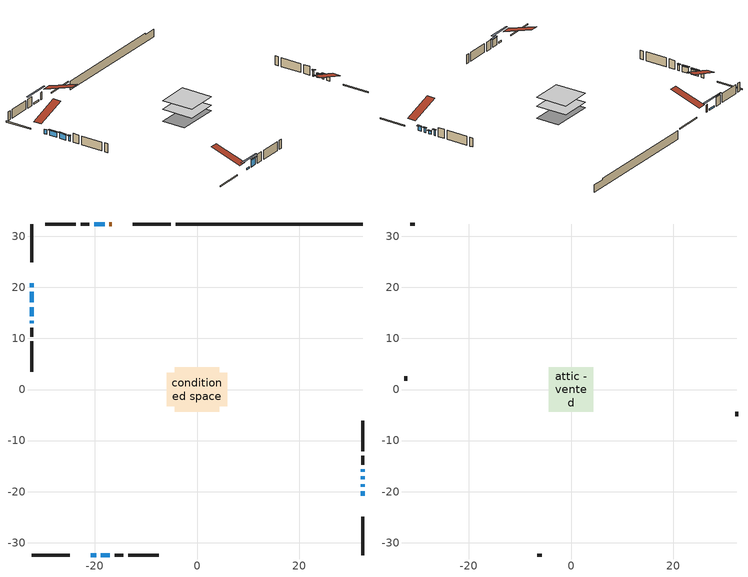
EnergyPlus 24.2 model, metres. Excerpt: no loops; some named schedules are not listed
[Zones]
conditioned space
 floor adiabatic (AdiabaticFloorConstruction): -4.38,-4.38 -4.38,4.38 4.38,4.38 4.38,-4.38 z0.54
 floor foundation (Slab1 construction): -5.88,-3.26 -5.88,3.26 5.88,3.26 5.88,-3.26 z-1.84
 wall outside (RimJoist1 construction): -5.1,32.4 -12.6,32.4 / -32.4,-32.4 -24.9,-32.4 / -32.4,32.4 -32.4,24.9 / 32.4,-32.4 32.4,-24.9 z0.54:0.84
 wall outside (AdiabaticWallConstruction 1): -16.71,32.4 -17.15,32.4 z0.54:2.57
 wall outside (AdiabaticWallConstruction): -32.4,20.8 -32.4,20.06 z0.54:1.76; -18.08,32.4 -20.16,32.4 / -20.8,-32.4 -19.75,-32.4 z0.54:0.95; -32.4,19.14 -32.4,17.08 z0.54:1.99; -32.4,16.15 -32.4,14.34 / 32.4,-16.06 32.4,-15.65 / -32.4,13.42 -32.4,13.01 z0.54:2.04; 32.4,-20.8 32.4,-19.93 / 32.4,-19.01 32.4,-18.52 z0.54:1.81; 32.4,-17.6 32.4,-16.98 z0.54:1.43; -18.83,-32.4 -17.05,-32.4 z0.54:2.57
 wall outside (Wall1 construction): -21.09,32.4 -22.81,32.4 / -16.12,-32.4 -14.4,-32.4 / -32.4,12.08 -32.4,10.37 / 32.4,-14.72 32.4,-13.01 z0.54:2.98
 wall outside (Wall2 construction): -23.73,32.4 -29.69,32.4 / -13.48,-32.4 -7.53,-32.4 / -32.4,9.44 -32.4,3.49 / 32.4,-12.08 32.4,-6.13 z0.54:2.98
 wall foundation (FoundationWall1 construction): -4.17,32.4,-1.84 -4.17,32.4,0.54 28.74,32.4,0.54 28.74,32.4,0.19 32.4,32.4,0.19 32.4,32.4,-1.84
 window (WindowConstruction 8): -32.4,20.8 -32.4,20.06 z0.54:1.76
 window (WindowConstruction 9): -18.08,32.4 -20.16,32.4 z0.54:0.95
 window (WindowConstruction 10): -20.8,-32.4 -19.75,-32.4 z0.54:0.95
 window (WindowConstruction): -32.4,19.14 -32.4,17.08 z0.54:1.99
 window (WindowConstruction 1): -32.4,16.15 -32.4,14.34 z0.54:2.04
 window (WindowConstruction 2): 32.4,-20.8 32.4,-19.93 z0.54:1.81
 window (WindowConstruction 3): 32.4,-19.01 32.4,-18.52 z0.54:1.81
 window (WindowConstruction 4): 32.4,-17.59 32.4,-16.99 z0.54:1.43
 window (WindowConstruction 5): 32.4,-16.06 32.4,-15.65 z0.54:2.04
 window (WindowConstruction 6): -32.4,13.42 -32.4,13.01 z0.54:2.04
 window (WindowConstruction 7): -18.83,-32.4 -17.05,-32.4 z0.54:2.57
 door (Door): -16.71,32.4 -17.15,32.4 z0.54:2.57
 ceiling adiabatic (AdiabaticFloorConstruction): 4.38,-4.38 4.38,4.38 -4.38,4.38 -4.38,-4.38 z0.54
attic - vented
 floor to conditioned space (Floor1 construction Reversed): -4.38,-4.38 -4.38,4.38 4.38,4.38 4.38,-4.38 z2.98
 wall outside (Wall3 construction): -30.61,32.4 -31.47,32.4 / -6.6,-32.4 -5.74,-32.4 / -32.4,2.56 -32.4,1.7 / 32.4,-5.2 32.4,-4.34 z0.54:2.98
 roof outside (Roof1 construction): -15.78,32.4,2.98 -15.78,23.87,5.82 -13.53,23.87,5.82 -13.53,32.4,2.98; -21.73,-32.4,2.98 -21.73,-23.87,5.82 -23.97,-23.87,5.82 -23.97,-32.4,2.98; -32.4,21.73,2.98 -23.87,21.73,5.82 -23.87,23.97,5.82 -32.4,23.97,2.98; 32.4,-21.73,2.98 23.87,-21.73,5.82 23.87,-23.97,5.82 32.4,-23.97,2.98
shading: -22.8,32.4 -15.44,32.4 -15.44,32.81 -22.8,32.81 z3.58; -17.11,-32.4 -23.44,-32.4 -23.44,-32.81 -17.11,-32.81 z3.58; -32.4,16.88 -32.4,19.34 -32.81,19.34 -32.81,16.88 z2.19; -32.4,14.14 -32.4,16.35 -32.81,16.35 -32.81,14.14 z2.24; 32.4,-19.73 32.4,-21 32.81,-21 32.81,-19.73 z2.01; 32.4,-18.32 32.4,-19.21 32.81,-19.21 32.81,-18.32 z2.01; 32.4,-16.78 32.4,-17.8 32.81,-17.8 32.81,-16.78 z1.63; 32.4,-15.45 32.4,-16.26 32.81,-16.26 32.81,-15.45 z2.24; -32.4,12.81 -32.4,13.62 -32.81,13.62 -32.81,12.81 z2.24; -16.85,-32.4 -19.03,-32.4 -19.03,-32.81 -16.85,-32.81 z2.77
[Building]
Building 1: Terrain=Suburbs
[Site:Location]
Quebec Intl AP_QC: Latitude {deg}=46.8; Longitude {deg}=-71.38; Time Zone {hr}=-5; Elevation {m}=74; Keep Site Location Information=Yes
[Site:GroundTemperature:Shallow]
0.0108218, -2.24938, -2.43038, -1.3578, 2.94801, 7.23376, 10.9493, 13.303, 13.5029, 11.5886, 7.96783, 3.81355
[Site:WaterMainsTemperature]
Calculation Method=Schedule; Temperature Schedule=mains temperature schedule
[Material] Roughness=Rough; Thermal Absorptance=0.9
Name | Thickness {m} | Conductivity {W/m-K} | Density {kg/m3} | Specific Heat {J/kg-K} | Solar Absorptance | Visible Absorptance
asphalt or fiberglass shingles | 0.00635 | 0.162714 | 1121.4 | 1465.45 | 0.4 | 0.4
ceiling loosefill ins | 0.254 | 0.0480833 | 16.02 | 1046.75 | 0.7 | 0.7
ceiling stud and cavity | 0.1397 | 0.0858628 | 65.682 | 1177.47 | 0.7 | 0.7
concrete 4.0 in. | 0.1016 | 1.803125 | 2242.8 | 837.4 | 0.7 | 0.7
concrete 8.0 in. | 0.2032 | 1.803125 | 2242.8 | 837.4 | 0.7 | 0.7
door material | 0.04445 | 0.0451087 | 512.64 | 1214.23 | 0.7 | 0.7
exterior vertical ins | 0.0235493 | 0.029427 | 32.04 | 1214.23 | 0.7 | 0.7
floor covering | 0.0127 | 0.0433444 | 54.468 | 1339.84 | 0.6 | 0.6
floor rigid ins; wall rigid ins 1 | 0.512978 | 0.029427 | 32.04 | 1214.23 | 0.7 | 0.7
floor stud and cavity | 0.1397 | 1.75129 | 37.0049 | 1207.88 | 0.7 | 0.7
furniture material conditioned space 1 | 0.1524 | 0.115458 | 640.8 | 1214.23 | 0.6 | 0.6
gypsum board | 0.0127 | 0.160291 | 801 | 837.4 | 0.6 | 0.6
gypsum board 1 | 0.0127 | 0.160291 | 801 | 837.4 | 0.7 | 0.7
osb sheathing 0.5 in. | 0.0127 | 0.115458 | 512.64 | 1214.23 | 0.7 | 0.7
osb sheathing 0.75 in. | 0.01905 | 0.115458 | 512.64 | 1214.23 | 0.7 | 0.7
osb sheathing 2.0 in. | 0.0508 | 0.115458 | 512.64 | 1214.23 | 0.7 | 0.7
rim joist rigid ins; wall rigid ins | 0.051816 | 0.029427 | 32.04 | 1214.23 | 0.7 | 0.7
rim joist stud and cavity | 0.0508 | 0.0407728 | 125.044 | 1163.47 | 0.6 | 0.6
wall stud and cavity | 0.1397 | 0.228645 | 139.0536 | 1170.24 | 0.7 | 0.7
wall stud and cavity 1 | 0.1397 | 0.172477 | 139.0536 | 1170.24 | 0.7 | 0.7
wall stud and cavity 2 | 0.0889 | 6.1454 | 50.32683 | 1063.81 | 0.6 | 0.6
wall stud and cavity 3 | 0.0889 | 0.380278 | 52.3479 | 1209.89 | 0.7 | 0.7
wall stud and cavity 4 | 0.0889 | 0.391764 | 83.0341 | 1211.67 | 0.7 | 0.7
wood siding | 0.0254 | 0.102417 | 544.68 | 1172.36 | 0.4 | 0.4
wood siding 1 | 0.00254 | 0.102417 | 544.68 | 1172.36 | 0.4 | 0.4
wood siding 2; wood siding 3; wood siding 4 | 0.0254 | 0.102417 | 544.68 | 1172.36 | 0.7 | 0.7
[WindowMaterial:SimpleGlazingSystem]
Name | U-Factor {W/m2-K} | Solar Heat Gain Coefficient
WindowMaterial | 2.79301 | 0.64
WindowMaterial 1 | 2.79244 | 0.64
WindowMaterial 2 | 2.95483 | 0.57
WindowMaterial 3 | 3.01275 | 0.49
WindowMaterial 4 | 2.99742 | 0.5
WindowMaterial 5 | 3.03659 | 0.46
WindowMaterial 6 | 2.76291 | 0.46
WindowMaterial 7 | 2.82878 | 0.59
WindowMaterial 8 | 2.97357 | 0.62
WindowMaterial 9 | 3.05533 | 0.41
[Construction]
AdiabaticFloorConstruction: floor stud and cavity, floor rigid ins, osb sheathing 0.75 in., floor covering
AdiabaticWallConstruction: wood siding 3, wall rigid ins 1, wall stud and cavity 3, gypsum board
AdiabaticWallConstruction 1: wood siding 4, wall rigid ins 1, wall stud and cavity 3, gypsum board
Door: door material
Floor1 construction Reversed: gypsum board, ceiling stud and cavity, ceiling loosefill ins
FoundationWall1 construction: concrete 8.0 in., gypsum board 1
furniture construction conditioned space 1: furniture material conditioned space 1
PartitionWallConstruction: gypsum board, wall stud and cavity 4, gypsum board
RimJoist1 construction: wood siding 2, rim joist rigid ins, osb sheathing 2.0 in., rim joist stud and cavity
Roof1 construction: asphalt or fiberglass shingles
Slab1 construction: concrete 4.0 in.
Wall1 construction: wood siding, wall rigid ins, osb sheathing 0.5 in., wall stud and cavity, gypsum board
Wall2 construction: wood siding, wall rigid ins, osb sheathing 0.5 in., wall stud and cavity 1, gypsum board
Wall3 construction: wood siding 1, wall stud and cavity 2
WindowConstruction: WindowMaterial
WindowConstruction 1: WindowMaterial 1
WindowConstruction 10; WindowConstruction 9: WindowMaterial 9
WindowConstruction 2: WindowMaterial 2
WindowConstruction 3: WindowMaterial 3
WindowConstruction 4: WindowMaterial 4
WindowConstruction 5: WindowMaterial 5
WindowConstruction 6: WindowMaterial 6
WindowConstruction 7: WindowMaterial 7
WindowConstruction 8: WindowMaterial 8
[Zone] Multiplier=1; Part of Total Floor Area=Yes
Name | Volume {m3}
attic - vented | 35.4308
conditioned space | 389
[Space]
Name | Zone | Volume {m3}
attic - vented 1 | attic - vented | 35.4308
conditioned space 1 | conditioned space | 389
[ZoneInfiltration:EffectiveLeakageArea]
infil attic - vented 1: Zone or Space=attic - vented 1; Schedule=Always On Discrete; Effective Air Leakage Area {cm2}=2833.48; Stack Coefficient=0.000367338; Wind Coefficient=1.29495e-05
[ZoneMixing]
whole house fan mix: Zone or Space=attic - vented; Schedule=Always On Continuous; Design Flow Rate Calculation Method=Flow/Zone; Design Flow Rate {m3/s}=0; Source Zone or Space=conditioned space
[SurfaceProperty:ExposedFoundationPerimeter]
Slab1: Exposed Perimeter Calculation Method=TotalExposedPerimeter; Total Exposed Perimeter {m}=36.577
[InternalMass] Zone or ZoneList=conditioned space; Space or SpaceList=conditioned space 1
Name | Construction | Surface Area {m2}
furniture mass conditioned space 1 | furniture construction conditioned space 1 | 61.3759
partition wall mass | PartitionWallConstruction | 153.44
[Lights]
interior lighting: Zone or ZoneList or Space or SpaceList=conditioned space 1; Schedule=interior lighting schedule; Design Level Calculation Method=LightingLevel; Lighting Level {W}=343.2; Return Air Fraction=0; Fraction Radiant=0.6; Fraction Visible=0.2; Fraction Replaceable=1
[People]
occupants: Zone or ZoneList or Space or SpaceList=conditioned space 1; Number of People Schedule=occupants schedule; Number of People Calculation Method=People; Number of People=3; Fraction Radiant=0.314171; Sensible Heat Fraction=0.56303; Activity Level Schedule=occupants activity schedule; Carbon Dioxide Generation Rate {m3/s-W}=0; Enable ASHRAE 55 Comfort Warnings=No; Mean Radiant Temperature Calculation Type=EnclosureAveraged
[ElectricEquipment] Zone or ZoneList or Space or SpaceList=conditioned space 1; Design Level Calculation Method=EquipmentLevel
Name | Schedule | Design Level {W} | Fraction Latent | Fraction Radiant | Fraction Lost
clothes dryer | clothes dryer schedule | 140.772 | 0.015 | 0.081 | 0.85
clothes washer | clothes washer schedule | 32.1985 | 0.03 | 0.162 | 0.7
cooking range | cooking range schedule | 215.147 | 0.08 | 0.432 | 0.2
dishwasher | dishwasher schedule | 66.8632 | 0.3 | 0.18 | 0.4
fridge | fridge schedule | 72.9452 | 0 | 0.6 | 0
mech vent bath fan 0 | mech vent bath fan 0 schedule | 50.2 | 0 | 0 | 1
mech vent house fan | mech vent house fan schedule | 14.1667 | 0 | 0 | 1
mech vent house fan cfis | mech vent house fan cfis schedule | 0 | 0 | 0 | 0
mech vent range fan 0 | mech vent range fan 0 schedule | 57 | 0 | 0 | 1
misc plug loads | misc plug loads schedule | 494.7 | 0.045 | 0.513 | 0.1
whole house fan | Always On Discrete | 0 | 0 | 0 | 1
[OtherEquipment] Zone or ZoneList or Space or SpaceList=conditioned space 1; Design Level Calculation Method=EquipmentLevel
Name | Fuel Type | Schedule | Design Level {W} | Fraction Latent | Fraction Radiant | Fraction Lost
clothes dryer 1 | Electricity | clothes dryer schedule | 0 | 0.015 | 0.081 | 0.85
cooking range 1 | Electricity | cooking range schedule | 0 | 0.08 | 0.432 | 0.2
general water use latent | None | general water use schedule | 62.594 | 1 | 0 | 0
general water use sensible | None | general water use schedule | -61.6891 | 0 | 0.6 | 0
mech vent house fan latent load | None | Always On Discrete | 0 | 1 | 0 | 0
mech vent house fan sensible load | None | Always On Discrete | 0 | 0 | 0 | 0
water heater energy adjustment1 | Electricity | Always On Discrete | 0.01 | 0 | 0 | 1
[ZoneInfiltration:DesignFlowRate] Zone or ZoneList or Space or SpaceList=conditioned space 1; Schedule=Always On Discrete; Design Flow Rate Calculation Method=Flow/Zone; Design Flow Rate {m3/s}=0
infil flow; natural vent flow; whole house fan flow
[ZoneControl:Thermostat]
conditioned space Thermostat: Zone or ZoneList=conditioned space; Control Type Schedule=conditioned space Thermostat Schedule; Control 1=conditioned space temperature setpoint; Temperature Difference Between Cutout And Setpoint {deltaC}=0
[ZoneHVAC:Baseboard:Convective:Electric]
electric baseboard: Availability Schedule=Always On Discrete; Heating Design Capacity {W}=7037.52; Efficiency=1
[Zone equipment]
conditioned space: electric baseboard
[Foundation:Kiva]
Foundation Kiva 1: Initial Indoor Air Temperature {C}=18; Wall Height Above Grade {m}=0.540014; Wall Depth Below Slab {m}=0.2032; Custom Block Material Name 1=exterior vertical ins; Custom Block Depth 1 {m}=2.38; Custom Block X Position 1 {m}=0.2159; Custom Block Z Position 1 {m}=0
[Foundation:Kiva:Settings]
Soil Conductivity {W/m-K}=0.849921; Soil Density {kg/m3}=1842.3; Soil Specific Heat {J/kg-K}=418.7; Ground Solar Absorptivity=0.9; Ground Thermal Absorptivity=0.9; Ground Surface Roughness {m}=0.03; Far-Field Width {m}=40; Deep-Ground Boundary Condition=ZeroFlux; Deep-Ground Depth {m}=40; Minimum Cell Dimension {m}=0.2; Maximum Cell Growth Coefficient=3; Simulation Timestep=Timestep
[Exterior:Lights]
exterior lighting: Schedule=exterior lighting schedule; Design Level {W}=75.6
[EnergyManagementSystem:GlobalVariable]
infil_program_Qfan
infil_program_Qinf
natural_vent_program_Qnv
natural_vent_program_Qwhf
[EnergyManagementSystem:Sensor]
Name | Output:Variable or Output:Meter Index Key | Output:Variable or Output:Meter
airflow_gain | infil flow | Infiltration Sensible Heat Gain Energy
airflow_gain_1 | natural vent flow | Infiltration Sensible Heat Gain Energy
airflow_gain_2 | whole house fan flow | Infiltration Sensible Heat Gain Energy
airflow_loss | infil flow | Infiltration Sensible Heat Loss Energy
airflow_loss_1 | natural vent flow | Infiltration Sensible Heat Loss Energy
airflow_loss_2 | whole house fan flow | Infiltration Sensible Heat Loss Energy
clg_load_cond |  | Cooling:EnergyTransfer:Zone:CONDITIONED SPACE
clg_sp_s; clg_sp_s_1 | cooling setpoint | Schedule Value
clothes_dryer_exhaust_0_sch_s | clothes dryer exhaust 0 schedule | Schedule Value
conditioned_space_clg_unmet_s | conditioned space | Zone Cooling Setpoint Not Met Time
conditioned_space_htg_unmet_s | conditioned space | Zone Heating Setpoint Not Met Time
cool_season | cooling season schedule | Schedule Value
fridge_tin_s | conditioned space | Zone Mean Air Temperature
htg_load_cond |  | Heating:EnergyTransfer:Zone:CONDITIONED SPACE
htg_sp_s; htg_sp_s_1 | heating setpoint | Schedule Value
ig_ee_conv | clothes dryer | Electric Equipment Convective Heating Energy
ig_ee_conv_2 | cooking range | Electric Equipment Convective Heating Energy
ig_ee_conv_4 | fridge | Electric Equipment Convective Heating Energy
ig_ee_conv_5 | misc plug loads | Electric Equipment Convective Heating Energy
ig_ee_conv_6 | whole house fan | Electric Equipment Convective Heating Energy
ig_ee_rad | clothes dryer | Electric Equipment Radiant Heating Energy
ig_ee_rad_2 | cooking range | Electric Equipment Radiant Heating Energy
ig_ee_rad_4 | fridge | Electric Equipment Radiant Heating Energy
ig_ee_rad_5 | misc plug loads | Electric Equipment Radiant Heating Energy
ig_ee_rad_6 | whole house fan | Electric Equipment Radiant Heating Energy
ig_lgt_conv | interior lighting | Lights Convective Heating Energy
ig_lgt_rad | interior lighting | Lights Radiant Heating Energy
ig_lgt_vis | interior lighting | Lights Visible Radiation Heating Energy
ig_oe_conv | clothes dryer 1 | Other Equipment Convective Heating Energy
ig_oe_conv_1 | cooking range 1 | Other Equipment Convective Heating Energy
ig_oe_conv_2 | general water use latent | Other Equipment Convective Heating Energy
ig_oe_conv_3 | general water use sensible | Other Equipment Convective Heating Energy
ig_oe_conv_4 | water heater energy adjustment1 | Other Equipment Convective Heating Energy
ig_oe_rad | clothes dryer 1 | Other Equipment Radiant Heating Energy
ig_oe_rad_1 | cooking range 1 | Other Equipment Radiant Heating Energy
ig_oe_rad_2 | general water use latent | Other Equipment Radiant Heating Energy
ig_oe_rad_3 | general water use sensible | Other Equipment Radiant Heating Energy
ig_oe_rad_4 | water heater energy adjustment1 | Other Equipment Radiant Heating Energy
ig_ppl_conv | occupants | People Convective Heating Energy
ig_ppl_rad | occupants | People Radiant Heating Energy
im_conv | furniture mass conditioned space 1 | Surface Inside Face Convection Heat Gain Energy
im_conv_1 | partition wall mass | Surface Inside Face Convection Heat Gain Energy
im_ig | furniture mass conditioned space 1 | Surface Inside Face Internal Gains Radiation Heat Gain Energy
im_ig_1 | partition wall mass | Surface Inside Face Internal Gains Radiation Heat Gain Energy
im_lgt | furniture mass conditioned space 1 | Surface Inside Face Lights Radiation Heat Gain Energy
im_lgt_1 | partition wall mass | Surface Inside Face Lights Radiation Heat Gain Energy
im_sol | furniture mass conditioned space 1 | Surface Inside Face Solar Radiation Heat Gain Energy
im_sol_1 | partition wall mass | Surface Inside Face Solar Radiation Heat Gain Energy
im_surf | furniture mass conditioned space 1 | Surface Inside Face Net Surface Thermal Radiation Heat Gain Energy
im_surf_1 | partition wall mass | Surface Inside Face Net Surface Thermal Radiation Heat Gain Energy
mech_vent_bath_fan_0_sch_s | mech vent bath fan 0 schedule | Schedule Value
mech_vent_range_fan_0_sch_s | mech vent range fan 0 schedule | Schedule Value
mv_conv | mech vent bath fan 0 | Electric Equipment Convective Heating Energy
mv_conv_1 | mech vent house fan | Electric Equipment Convective Heating Energy
mv_conv_2 | mech vent house fan cfis | Electric Equipment Convective Heating Energy
mv_conv_3 | mech vent range fan 0 | Electric Equipment Convective Heating Energy
mv_conv_4 | mech vent house fan latent load | Other Equipment Convective Heating Energy
mv_conv_5 | mech vent house fan sensible load | Other Equipment Convective Heating Energy
mv_rad | mech vent bath fan 0 | Electric Equipment Radiant Heating Energy
mv_rad_1 | mech vent house fan | Electric Equipment Radiant Heating Energy
mv_rad_2 | mech vent house fan cfis | Electric Equipment Radiant Heating Energy
mv_rad_3 | mech vent range fan 0 | Electric Equipment Radiant Heating Energy
mv_rad_4 | mech vent house fan latent load | Other Equipment Radiant Heating Energy
mv_rad_5 | mech vent house fan sensible load | Other Equipment Radiant Heating Energy
natural_vent_s | natural vent schedule | Schedule Value
out_pb_s |  | Site Outdoor Air Barometric Pressure
out_wt_s |  | Site Outdoor Air Humidity Ratio
site_vw_s |  | Site Wind Speed
ss_back_out | Window1 | Surface Window Shortwave from Zone Back Out Window Heat Transfer Rate
ss_back_out_1 | Window10 | Surface Window Shortwave from Zone Back Out Window Heat Transfer Rate
ss_back_out_10 | Window9 | Surface Window Shortwave from Zone Back Out Window Heat Transfer Rate
ss_back_out_2 | Window12 | Surface Window Shortwave from Zone Back Out Window Heat Transfer Rate
ss_back_out_3 | Window2 | Surface Window Shortwave from Zone Back Out Window Heat Transfer Rate
ss_back_out_4 | Window3 | Surface Window Shortwave from Zone Back Out Window Heat Transfer Rate
ss_back_out_5 | Window4 | Surface Window Shortwave from Zone Back Out Window Heat Transfer Rate
ss_back_out_6 | Window5 | Surface Window Shortwave from Zone Back Out Window Heat Transfer Rate
ss_back_out_7 | Window6 | Surface Window Shortwave from Zone Back Out Window Heat Transfer Rate
ss_back_out_8 | Window7 | Surface Window Shortwave from Zone Back Out Window Heat Transfer Rate
ss_back_out_9 | Window8 | Surface Window Shortwave from Zone Back Out Window Heat Transfer Rate
ss_conv | Door1 | Surface Inside Face Convection Heat Gain Energy
ss_conv_1 | Window1 | Surface Inside Face Convection Heat Gain Energy
ss_conv_10 | Window8 | Surface Inside Face Convection Heat Gain Energy
ss_conv_11 | Window9 | Surface Inside Face Convection Heat Gain Energy
ss_conv_2 | Window10 | Surface Inside Face Convection Heat Gain Energy
ss_conv_3 | Window12 | Surface Inside Face Convection Heat Gain Energy
ss_conv_4 | Window2 | Surface Inside Face Convection Heat Gain Energy
ss_conv_5 | Window3 | Surface Inside Face Convection Heat Gain Energy
ss_conv_6 | Window4 | Surface Inside Face Convection Heat Gain Energy
ss_conv_7 | Window5 | Surface Inside Face Convection Heat Gain Energy
ss_conv_8 | Window6 | Surface Inside Face Convection Heat Gain Energy
ss_conv_9 | Window7 | Surface Inside Face Convection Heat Gain Energy
ss_ig | Door1 | Surface Inside Face Internal Gains Radiation Heat Gain Energy
ss_ig_1 | Window1 | Surface Inside Face Internal Gains Radiation Heat Gain Energy
ss_ig_10 | Window8 | Surface Inside Face Internal Gains Radiation Heat Gain Energy
ss_ig_11 | Window9 | Surface Inside Face Internal Gains Radiation Heat Gain Energy
ss_ig_2 | Window10 | Surface Inside Face Internal Gains Radiation Heat Gain Energy
ss_ig_3 | Window12 | Surface Inside Face Internal Gains Radiation Heat Gain Energy
ss_ig_4 | Window2 | Surface Inside Face Internal Gains Radiation Heat Gain Energy
ss_ig_5 | Window3 | Surface Inside Face Internal Gains Radiation Heat Gain Energy
ss_ig_6 | Window4 | Surface Inside Face Internal Gains Radiation Heat Gain Energy
ss_ig_7 | Window5 | Surface Inside Face Internal Gains Radiation Heat Gain Energy
ss_ig_8 | Window6 | Surface Inside Face Internal Gains Radiation Heat Gain Energy
ss_ig_9 | Window7 | Surface Inside Face Internal Gains Radiation Heat Gain Energy
ss_lgt | Door1 | Surface Inside Face Lights Radiation Heat Gain Energy
ss_sol | Door1 | Surface Inside Face Solar Radiation Heat Gain Energy
ss_surf | Door1 | Surface Inside Face Net Surface Thermal Radiation Heat Gain Energy
ss_surf_1 | Window1 | Surface Inside Face Net Surface Thermal Radiation Heat Gain Energy
ss_surf_10 | Window8 | Surface Inside Face Net Surface Thermal Radiation Heat Gain Energy
ss_surf_11 | Window9 | Surface Inside Face Net Surface Thermal Radiation Heat Gain Energy
ss_surf_2 | Window10 | Surface Inside Face Net Surface Thermal Radiation Heat Gain Energy
ss_surf_3 | Window12 | Surface Inside Face Net Surface Thermal Radiation Heat Gain Energy
ss_surf_4 | Window2 | Surface Inside Face Net Surface Thermal Radiation Heat Gain Energy
ss_surf_5 | Window3 | Surface Inside Face Net Surface Thermal Radiation Heat Gain Energy
ss_surf_6 | Window4 | Surface Inside Face Net Surface Thermal Radiation Heat Gain Energy
ss_surf_7 | Window5 | Surface Inside Face Net Surface Thermal Radiation Heat Gain Energy
ss_surf_8 | Window6 | Surface Inside Face Net Surface Thermal Radiation Heat Gain Energy
ss_surf_9 | Window7 | Surface Inside Face Net Surface Thermal Radiation Heat Gain Energy
ss_trans_in | Window1 | Surface Window Transmitted Solar Radiation Rate
ss_trans_in_1 | Window10 | Surface Window Transmitted Solar Radiation Rate
ss_trans_in_10 | Window9 | Surface Window Transmitted Solar Radiation Rate
ss_trans_in_2 | Window12 | Surface Window Transmitted Solar Radiation Rate
ss_trans_in_3 | Window2 | Surface Window Transmitted Solar Radiation Rate
ss_trans_in_4 | Window3 | Surface Window Transmitted Solar Radiation Rate
ss_trans_in_5 | Window4 | Surface Window Transmitted Solar Radiation Rate
ss_trans_in_6 | Window5 | Surface Window Transmitted Solar Radiation Rate
ss_trans_in_7 | Window6 | Surface Window Transmitted Solar Radiation Rate
ss_trans_in_8 | Window7 | Surface Window Transmitted Solar Radiation Rate
ss_trans_in_9 | Window8 | Surface Window Transmitted Solar Radiation Rate
ss_trans_out | Window1 | Surface Inside Face Initial Transmitted Diffuse Transmitted Out Window Solar Radiation Rate
ss_trans_out_1 | Window10 | Surface Inside Face Initial Transmitted Diffuse Transmitted Out Window Solar Radiation Rate
ss_trans_out_10 | Window9 | Surface Inside Face Initial Transmitted Diffuse Transmitted Out Window Solar Radiation Rate
ss_trans_out_2 | Window12 | Surface Inside Face Initial Transmitted Diffuse Transmitted Out Window Solar Radiation Rate
ss_trans_out_3 | Window2 | Surface Inside Face Initial Transmitted Diffuse Transmitted Out Window Solar Radiation Rate
ss_trans_out_4 | Window3 | Surface Inside Face Initial Transmitted Diffuse Transmitted Out Window Solar Radiation Rate
ss_trans_out_5 | Window4 | Surface Inside Face Initial Transmitted Diffuse Transmitted Out Window Solar Radiation Rate
ss_trans_out_6 | Window5 | Surface Inside Face Initial Transmitted Diffuse Transmitted Out Window Solar Radiation Rate
ss_trans_out_7 | Window6 | Surface Inside Face Initial Transmitted Diffuse Transmitted Out Window Solar Radiation Rate
ss_trans_out_8 | Window7 | Surface Inside Face Initial Transmitted Diffuse Transmitted Out Window Solar Radiation Rate
ss_trans_out_9 | Window8 | Surface Inside Face Initial Transmitted Diffuse Transmitted Out Window Solar Radiation Rate
s_conv | Floor1 | Surface Inside Face Convection Heat Gain Energy
s_conv_1 | FoundationWall1 | Surface Inside Face Convection Heat Gain Energy
s_conv_10 | Wall1:180 | Surface Inside Face Convection Heat Gain Energy
s_conv_11 | Wall1:270 | Surface Inside Face Convection Heat Gain Energy
s_conv_12 | Wall1:90 | Surface Inside Face Convection Heat Gain Energy
s_conv_13 | Wall2:0 | Surface Inside Face Convection Heat Gain Energy
s_conv_14 | Wall2:180 | Surface Inside Face Convection Heat Gain Energy
s_conv_15 | Wall2:270 | Surface Inside Face Convection Heat Gain Energy
s_conv_16 | Wall2:90 | Surface Inside Face Convection Heat Gain Energy
s_conv_2 | inferred conditioned ceiling | Surface Inside Face Convection Heat Gain Energy
s_conv_3 | inferred conditioned floor | Surface Inside Face Convection Heat Gain Energy
s_conv_4 | RimJoist1:0 | Surface Inside Face Convection Heat Gain Energy
s_conv_5 | RimJoist1:180 | Surface Inside Face Convection Heat Gain Energy
